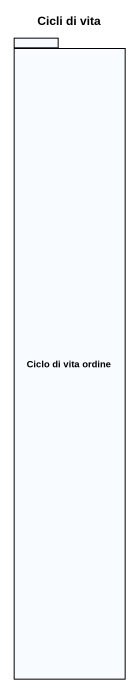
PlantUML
@startuml
title Cicli di vita
package "Ciclo di vita ordine" as Ciclo_di_vita_ordine {
}
@enduml
